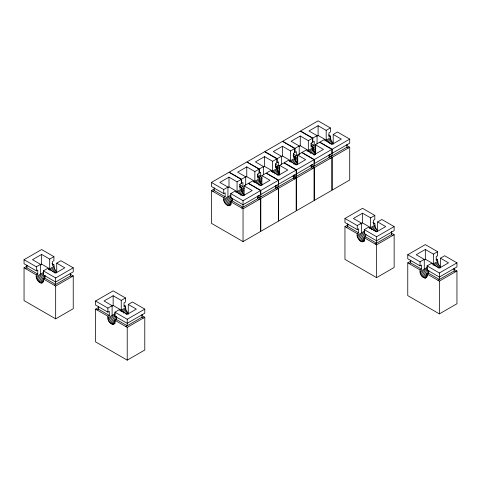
<?xml version="1.0" encoding="UTF-8"?>
<svg xmlns="http://www.w3.org/2000/svg" width="481" height="481" viewBox="0 0 481 481"><rect width="100%" height="100%" fill="white"/><g stroke="black" fill="none" stroke-linecap="round" stroke-linejoin="round"><path stroke-width="0.72" d="M70.004 274.056L73.238 275.926L73.238 308.706L55.67 318.849L24.05 300.595L24.05 267.815L36.346 274.916C34.488 279.708 43.957 288.017 43.374 278.968L44.781 278.156L55.67 284.445L55.67 277.958L73.238 267.815L73.238 271.867L55.67 282.01L43.374 274.91L43.374 270.857L47.589 268.422L55.67 273.088L64.809 267.815L56.728 263.149L56.728 272.883M391.558 233.207L394.143 234.698L394.143 267.478L376.581 277.621L344.955 259.367L344.955 226.587L357.257 233.682C355.393 238.48 364.863 246.789 364.279 237.74L365.686 236.929L376.581 243.218L376.581 236.73L394.143 226.587L394.143 230.639L376.581 240.783L364.279 233.682L364.279 229.629L368.5 227.194L376.581 231.86L385.714 226.587L377.633 221.921L377.633 231.656M36.346 274.916L37.752 274.104L37.752 270.045L36.346 270.857L24.05 263.756L24.05 259.698L41.619 249.555L53.914 256.656L53.914 260.714L52.507 261.526L52.507 265.584L53.914 264.772L54.383 268.693L56.517 271.813L54.569 272.943M53.914 256.656L49.699 259.091L41.619 254.425L32.48 259.698L40.566 264.364L40.566 274.104M24.05 267.815L27.285 265.945M25.457 268.626L26.858 267.815L37.752 274.104M24.05 259.698L36.346 266.799L40.566 264.364M40.398 264.863L41.619 264.159L49.699 268.825L49.699 259.091M56.728 263.149L60.943 260.714L73.238 267.815M36.346 276.533L43.609 272.342M48.479 269.528L53.914 266.39M36.466 277.657L43.627 273.521M49.483 270.142L54.034 267.514M36.821 278.836L43.326 275.078M51.13 270.569L54.383 268.693M37.374 279.996L45.184 275.493M52.339 271.356L54.942 269.853M38.101 281.06L45.262 276.93M53.722 272.048L55.67 270.923M38.949 281.956L44.156 278.95M257.377 196.795L260.612 198.665L260.612 231.445L243.043 241.588L211.424 223.328L211.424 190.548L223.719 197.649L225.126 196.837L225.126 192.779L223.719 193.59L211.424 186.49L211.424 182.431L228.992 172.294L241.288 179.389L241.288 183.447L239.881 184.259L239.881 188.318L241.288 187.506L241.757 191.426L243.891 194.552L241.943 195.677M39.863 282.624L43.765 280.369M40.771 283.008L43.374 281.505M41.619 283.093L42.917 282.341M241.288 179.389L237.073 181.824L228.992 177.158L219.859 182.431L227.94 187.097L227.94 196.837M259.722 185.413L261.67 184.289L259.536 181.163L259.067 177.242L257.66 178.054L257.66 173.996L259.067 173.184L259.067 169.126L254.852 171.561L246.771 166.895L237.632 172.168L245.713 176.834L245.713 185.077M277.501 175.15L279.449 174.02L277.315 170.899L276.846 166.979L275.439 167.791L275.439 163.732L276.846 162.921L276.846 158.862L272.631 161.297L264.55 156.632L255.411 161.905L263.498 166.57L263.498 174.807M295.412 164.803L297.366 163.678L295.232 160.558L294.763 156.632L293.356 157.443L293.356 153.385L294.763 152.573L294.763 148.521L290.548 150.95L282.467 146.284L273.328 151.563L281.409 156.229L281.409 164.466M313.203 154.533L315.157 153.409L313.023 150.282L312.554 146.362L311.147 147.174L311.147 143.116L312.554 142.304L312.554 138.245L308.339 140.68L300.258 136.015L291.119 141.288L299.2 145.953L299.2 154.942M331.054 144.228L333.008 143.104L330.874 139.977L330.399 136.057L328.998 136.869L328.998 132.81L330.399 131.998L330.399 127.94L326.184 130.375L318.103 125.709L308.97 130.982L317.051 135.648L317.051 143.891M211.424 190.548L214.009 189.057M212.83 191.36L214.237 190.548L225.126 196.837M54.269 285.257L70.43 275.926L71.831 276.737M43.374 278.968L55.67 286.069L73.238 275.926M211.424 182.431L223.719 189.532L227.94 187.097M259.067 169.126L246.771 162.025L229.203 172.168L241.498 179.269L245.713 176.834M276.846 158.862L264.55 151.762L246.981 161.905L259.277 169.005L263.498 166.57M294.763 148.521L282.467 141.42L264.899 151.563L277.194 158.664L281.409 156.229M312.554 138.245L300.258 131.145L282.69 141.288L294.985 148.388L299.2 145.953M330.399 127.94L318.103 120.845L300.535 130.982L312.836 138.083L317.051 135.648M227.772 187.602L228.992 186.899L237.073 191.564L237.073 181.824M245.55 177.339L246.771 176.635L254.852 181.301L254.852 171.561M263.329 167.069L264.55 166.366L272.631 171.032L272.631 161.297M281.247 156.728L282.467 156.024L290.548 160.69L290.548 150.95M299.038 146.458L300.258 145.755L308.339 150.421L308.339 140.68M316.889 136.153L318.103 135.45L326.184 140.115L326.184 130.375M244.101 185.882L248.316 183.447L260.612 190.548L260.612 194.607L243.043 204.75L230.748 197.649L230.748 193.59L234.962 191.155L243.043 195.821L252.182 190.548L244.101 185.882L244.101 195.617M239.58 186.273L241.498 187.386L242.905 186.574L242.905 182.515L241.498 183.327L241.498 179.269M257.359 176.01L259.277 177.116L260.684 176.311L260.684 172.252L259.277 173.064L259.277 169.005M261.88 185.353L261.88 175.619L266.095 173.184L278.391 180.285L278.391 184.343L260.822 194.486M275.27 165.668L277.194 166.775L278.601 165.963L278.601 161.905L277.194 162.716L277.194 158.664M279.659 175.09L279.659 165.356L283.874 162.921L296.17 170.021L296.17 174.074L278.601 184.217M293.061 155.393L294.985 156.505L296.392 155.694L296.392 151.635L294.985 152.447L294.985 148.388M297.571 164.749L297.571 155.008L301.791 152.573L314.087 159.674L314.087 163.732L296.518 173.875M310.912 145.088L312.836 146.2L314.237 145.388L314.237 141.33L312.836 142.142L312.836 138.083M315.362 154.473L315.362 144.739L319.582 142.304L331.878 149.405L331.878 153.463L314.309 163.606M333.213 144.168L333.213 134.433L337.428 131.998L349.723 139.099L349.723 143.158L332.161 153.301M260.612 190.548L243.043 200.691L243.043 207.185L232.155 200.896L230.748 201.707C231.686 209.746 223.034 203.92 223.719 199.272L230.982 195.082M235.852 192.268L241.288 189.129M244.101 194.426L242.526 192.472L241.498 189.009L243.909 187.614M253.631 182.004L259.067 178.866M261.88 184.163L259.752 181.042L259.277 178.74L261.688 177.351M271.41 171.735L276.846 168.597M279.798 173.821L277.663 170.701L277.194 168.398L279.605 167.009M289.328 161.394L294.763 158.255M297.589 163.552L295.454 160.426L294.985 158.129L297.998 156.391M307.118 151.124L312.554 147.986M315.44 153.247L313.305 150.12L312.836 147.823L315.843 146.086M324.97 140.819L330.399 137.68M223.839 200.391L231 196.26M237.506 192.502L241.408 190.248M241.618 190.127L244.222 188.624M254.629 182.612L259.187 179.984M259.397 179.864L262.001 178.361M272.414 172.348L276.966 169.721M277.315 169.516L279.918 168.013M290.326 162.007L294.883 159.373M295.106 159.247L297.709 157.744M308.117 151.731L312.674 149.104M312.951 148.942L315.554 147.439M326.617 141.053L330.519 138.799M224.194 201.569L231.349 197.438M238.504 193.308L241.757 191.426M241.973 191.306L243.921 190.181M256.283 183.045L259.536 181.163M259.752 181.042L261.7 179.918M274.062 172.775L277.315 170.899M277.663 170.701L279.617 169.571M291.979 162.434L295.232 160.558M295.454 160.426L298.058 158.922M309.77 152.164L313.023 150.282M313.305 150.12L315.909 148.617M327.621 141.859L330.874 139.977M224.747 202.735L232.557 198.226M239.712 194.096L242.316 192.592M242.526 192.472L243.831 191.721M257.491 183.832L260.095 182.329M260.305 182.203L261.61 181.451M274.621 173.942L277.874 172.06M278.222 171.861L279.527 171.11M293.188 163.221L295.791 161.718M296.013 161.592L297.967 160.462M310.329 153.325L313.582 151.449M313.865 151.287L315.813 150.156M328.83 142.647L331.433 141.143M225.475 203.8L232.636 199.669M240.44 195.16L243.043 193.657M258.219 184.896L260.822 183.393M276.653 174.254L278.601 173.13M293.915 164.286L296.518 162.782M296.741 162.656L298.046 161.905M312.355 153.637L314.309 152.513M314.592 152.351L315.891 151.599M329.557 143.711L332.161 142.208M226.323 204.696L230.88 202.062M227.236 205.357L231.139 203.102M314.117 155.195L315.416 154.443M228.144 205.742L231.397 203.866M228.992 205.826L230.946 204.702M261.88 175.619L269.961 180.285L260.822 185.558L252.741 180.892L248.527 183.327L260.822 190.428L278.391 180.285M279.659 165.356L287.74 170.021L278.601 175.294L270.52 170.629L266.306 173.064L278.601 180.165L296.17 170.021M297.571 155.008L305.651 159.674L296.518 164.947L288.438 160.281L284.223 162.716L296.518 169.817L314.087 159.674M315.362 144.739L323.442 149.405L314.309 154.678L306.229 150.012L302.014 152.447L314.309 159.548L331.878 149.405M333.213 134.433L341.294 139.099L332.161 144.372L324.08 139.706L319.859 142.142L332.161 149.242L349.723 139.099M241.642 207.996L257.804 198.665L259.205 199.471M259.421 197.727L275.583 188.396L276.984 189.207M277.2 187.464L293.362 178.132L294.763 178.944M295.112 177.122L311.273 167.791L312.68 168.603M312.903 166.847L329.064 157.515L330.471 158.327M330.754 156.547L346.915 147.216L348.322 148.028M230.748 201.707L243.043 208.802L260.612 198.665M260.822 198.539L278.391 188.396L278.391 221.182L260.822 231.325L260.822 198.539L257.497 196.621M278.601 188.275L296.17 178.132L296.17 210.912L278.601 221.056L278.601 188.275L275.276 186.357M296.518 177.934L314.087 167.791L314.087 200.571L296.518 210.714L296.518 177.934L293.194 176.01M314.309 167.659L331.878 157.515L331.878 190.302L314.309 200.445L314.309 167.659L310.985 165.741M332.161 157.353L349.723 147.216L349.723 179.996L332.161 190.139L332.161 157.353L328.83 155.435M141.552 315.368L144.787 317.232L144.787 350.018L127.218 360.155L95.599 341.901L95.599 309.121L107.894 316.221L109.301 315.41L109.301 311.351L107.894 312.163L95.599 305.062L95.599 301.004L113.161 290.861L125.463 297.961L125.463 302.02L124.056 302.832L124.056 306.89L125.463 306.078L125.932 309.998L128.066 313.119L126.112 314.249M125.463 297.961L121.242 300.397L113.161 295.731L104.028 301.004L112.109 305.669L112.109 315.41M95.599 309.121L98.827 307.251M97 309.932L98.407 309.121L109.301 315.41M95.599 301.004L107.894 308.105L112.109 305.669M111.947 306.169L113.161 305.471L121.242 310.131L121.242 300.397M128.271 304.455L132.485 302.02L144.787 309.121L144.787 313.179L127.218 323.316L114.923 316.221L114.923 312.163L119.138 309.728L127.218 314.394L136.351 309.121L128.271 304.455L128.271 314.189M144.787 309.121L127.218 319.264L127.218 325.751L116.324 319.462L114.923 320.274C115.861 328.313 107.209 322.492 107.894 317.845L115.157 313.648M120.028 310.834L125.463 307.702M108.015 318.963L115.169 314.827M121.026 311.447L125.583 308.82M108.363 320.142L115.524 316.011M122.679 311.88L125.932 309.998M108.922 321.308L116.733 316.799M123.238 313.041L126.491 311.165M109.65 322.372L116.805 318.236M125.264 313.353L127.218 312.229M110.498 323.262L116.354 319.883M111.406 323.929L115.314 321.675M112.314 324.314L114.917 322.811M113.161 324.398L115.115 323.274M125.812 326.563L141.973 317.232L143.38 318.043M114.923 320.274L127.218 327.375L144.787 317.232M357.257 233.682L358.658 232.876L358.658 228.818L357.257 229.629L344.955 222.529L344.955 218.47L362.524 208.327L374.819 215.428L374.819 219.486L373.418 220.298L373.418 224.356L374.819 223.545L375.294 227.465L377.429 230.585L375.475 231.716M374.819 215.428L370.604 217.863L362.524 213.197L353.391 218.47L361.471 223.136L361.471 232.876M344.955 226.587L348.19 224.717M346.362 227.399L347.769 226.587L358.658 232.876M344.955 218.47L357.257 225.571L361.471 223.136M360.696 223.99L362.524 222.931L370.604 227.597L370.604 217.863M377.633 221.921L381.848 219.486L394.143 226.587M357.257 235.305L364.514 231.114M369.39 228.301L374.819 225.162M357.371 236.43L364.532 232.293M371.037 228.535L374.94 226.286M357.726 237.608L364.881 233.477M371.386 229.72L375.294 227.465M358.285 238.768L366.089 234.265M373.25 230.128L375.853 228.625M359.012 239.833L365.518 236.081M374.627 230.82L376.581 229.696M359.86 240.728L364.412 238.101M360.768 241.396L364.67 239.141M361.676 241.781L364.279 240.278M362.524 241.865L364.478 240.734M363.251 241.636L364.556 240.891M375.174 244.029L391.336 234.698L392.743 235.51M364.279 237.74L376.581 244.841L394.143 234.698M453.715 269.089L456.95 270.959L456.95 303.739L439.381 313.883L407.762 295.629L407.762 262.842L420.057 269.943L421.464 269.132L421.464 265.073L420.057 265.885L407.762 258.79L407.762 254.732L425.33 244.588L437.626 251.689L437.626 255.742L436.219 256.553L436.219 260.612L437.626 259.8L438.095 263.726L440.229 266.847L438.275 267.971M437.626 251.689L433.411 254.124L425.33 249.459L416.191 254.732L424.272 259.397L424.272 269.132M407.762 262.842L410.99 260.979M409.169 263.654L410.57 262.842L421.464 269.132M407.762 254.732L420.057 261.832L424.272 259.397M424.11 259.896L425.33 259.193L433.411 263.859L437.626 261.423M440.434 258.177L444.654 255.742L456.95 262.842L456.95 266.901L439.381 277.044L427.086 269.943L427.086 265.885L431.301 263.456L439.381 268.115L448.52 262.842L440.434 258.177L440.434 267.917M456.95 262.842L439.381 272.986L439.381 279.479L428.493 273.19L427.086 274.002C428.024 282.04 419.372 276.214 420.057 271.567L427.32 267.376M420.178 272.685L427.332 268.554M433.189 265.175L437.746 262.542M420.526 273.869L427.687 269.733M434.842 265.602L438.095 263.726M421.085 275.03L428.896 270.52M436.051 266.39L438.654 264.887M421.813 276.094L428.974 271.963M437.427 267.081L439.381 265.951M422.661 276.99L428.517 273.611M423.569 277.651L427.477 275.397M424.482 278.042L427.086 276.539M425.33 278.126L426.629 277.375M437.975 280.291L454.142 270.959L455.543 271.771M427.086 274.002L439.381 281.102L456.95 270.959M328.463 134.933L330.399 136.057M346.488 145.346L349.723 147.216M311.039 143.536L314.237 145.388M329.593 154.251L332.161 155.736L332.161 149.242M311.261 145.617L312.554 146.362M328.643 155.652L331.878 157.515M293.188 153.842L296.392 155.694M311.748 164.556L314.309 166.035L314.309 159.548M293.47 155.886L294.763 156.632M310.852 165.921L314.087 167.791M275.397 164.117L278.601 165.963M293.957 174.831L296.518 176.311L296.518 169.817M275.553 166.228L276.846 166.979M292.935 176.262L296.17 178.132M372.877 222.42L374.819 223.545M436.333 259.055L437.626 259.8M364.279 229.629L376.581 236.73M427.086 265.885L439.381 272.986M257.479 174.459L260.684 176.311M276.04 185.173L278.601 186.652L278.601 180.165M257.774 176.491L259.067 177.242M275.156 186.532L278.391 188.396M239.7 184.722L242.905 186.574M258.261 195.436L260.822 196.915L260.822 190.428M239.995 186.76L241.288 187.506M230.748 193.59L243.043 200.691M51.972 263.648L53.914 264.772M124.164 305.327L125.463 306.078M43.374 270.857L55.67 277.958M114.923 312.163L127.218 319.264M454.142 268.254L454.142 270.959M439.381 281.102L439.381 313.883M433.411 254.124L433.411 263.859M428.493 270.484L428.493 273.19M425.33 249.459L425.33 259.193M420.057 261.832L420.057 265.885M420.057 269.943L420.057 271.567M410.57 260.137L410.57 262.842M391.336 231.319L391.336 234.698M376.581 244.841L376.581 277.621M365.686 234.223L365.686 236.929M362.524 213.197L362.524 222.931M357.257 225.571L357.257 229.629M347.769 223.881L347.769 226.587M346.915 144.51L346.915 147.216M329.064 154.816L329.064 157.515M318.103 125.709L318.103 135.45M312.836 146.2L312.836 147.823M311.273 165.085L311.273 167.791M300.258 136.015L300.258 145.755M294.985 156.505L294.985 158.129M293.362 175.427L293.362 178.132M282.467 146.284L282.467 156.024M277.194 166.775L277.194 168.398M275.583 185.696L275.583 188.396M264.55 156.632L264.55 166.366M259.277 177.116L259.277 178.74M257.804 195.959L257.804 198.665M246.771 166.895L246.771 176.635M243.043 208.802L243.043 241.588M241.498 187.386L241.498 189.009M232.155 198.19L232.155 200.896M228.992 177.158L228.992 186.899M223.719 189.532L223.719 193.59M223.719 197.649L223.719 199.272M214.237 187.843L214.237 190.548M141.973 314.526L141.973 317.232M127.218 327.375L127.218 360.155M116.324 316.763L116.324 319.462M113.161 295.731L113.161 305.471M107.894 308.105L107.894 312.163M107.894 316.221L107.894 317.845M98.407 306.415L98.407 309.121M70.43 273.22L70.43 275.926M55.67 286.069L55.67 318.849M44.781 275.451L44.781 278.156M41.619 254.425L41.619 264.159M36.346 266.799L36.346 270.857M26.858 265.109L26.858 267.815"/></g></svg>
